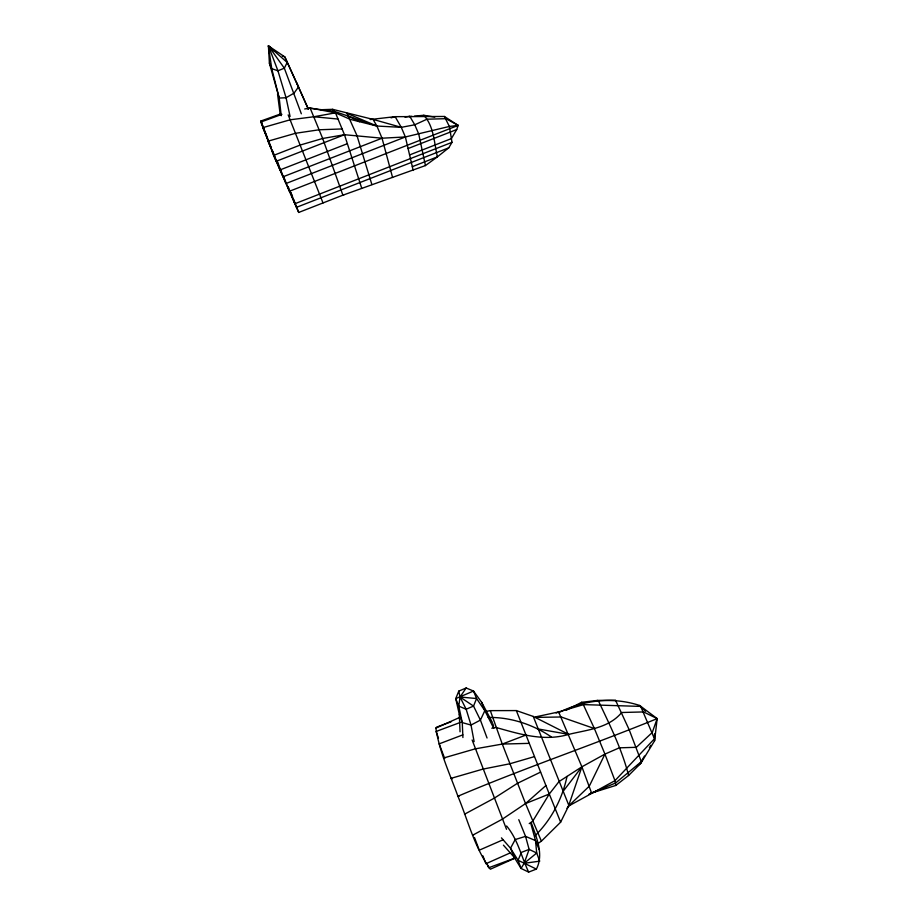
<?xml version="1.0" encoding="UTF-8"?>
<svg xmlns="http://www.w3.org/2000/svg" width="918" height="918" viewBox="0 0 918 918"><rect width="100%" height="100%" fill="white"/><g stroke="black" fill="none" stroke-linecap="round" stroke-linejoin="round"><path stroke-width="1.38" d="M567.014 808.299L568.506 806.096L614.957 780.656L654.454 738.772L640.707 706.412L583.584 704.611L558.626 711.943L558.695 712.655C583.515 699.952 612.995 696.647 639.616 705.472L657.173 718.61L654.603 740.757L640.867 763.202L628.589 775.492L615.829 785.429L590.985 793.209M534.678 836.091C551.11 820.21 562.321 798.878 567.014 776.433M409.577 154.947L451.392 138.607L456.705 129.564L458.174 125.399L444.392 116.471L395.13 116.666L370.195 119.535M491.807 728.238L495.995 727.469C519.783 734.136 544.076 741.744 568.724 734.389C587.313 729.821 608.611 728.295 621.715 712.506L643.507 711.932L657.173 718.61L652.25 732.507L636.346 747.309L619.329 747.826L604.939 754.103L581.897 766.817L558.97 781.62L549.285 794.013L532.681 821.277L529.227 823.618M641.843 760.609L640.867 763.202L637.126 766.105M492.369 722.42L481.721 702.396L473.504 691.047L466.137 687.984L458.793 691.116L455.73 698.632L459.287 714.273L462.27 722.604L462.913 737.521M501.457 837.87L510.523 848.243L514.241 857.332L521.045 868.439L528.642 872.1L536.387 869.082C544.156 854.325 536.261 836.895 531.143 822.425M566.406 710.107L581.576 702.316L582.609 703.108L594.394 728.559L604.939 754.103L589.299 786.152L568.506 806.096L581.897 766.817L558.626 711.943L535.722 716.855M537.856 843.596L541.39 841.163L560.634 822.172L568.873 805.453L533.243 716.442L516.329 710.578L490.315 710.635L486.253 711.37M640.236 763.225L644.459 756.053M649.382 747.7L650.793 745.313M304.696 108.99L310.089 107.945L322.677 138.48L342.884 195.178L425.436 165.573L437.381 156.875L448.753 147.832L452.012 142.347L449.372 126.454L444.392 116.471M466.137 687.984L460.033 697.014L458.771 706.137L462.27 722.604L471.026 725.059L480.412 720.102L484.83 710.67L481.721 702.396M562.918 791.614L581.897 766.817L591.617 793.141L589.012 794.104M515.755 857.814L490.35 869.22C474.629 847.83 468.031 820.612 457.91 796.239C449.843 773.851 439.378 751.739 435.866 728.1L436.635 727.125L451.186 721.743M307.094 108.68L310.089 107.945L335.472 112.845L350.24 119.363L376.919 126.041L401.281 127.338L414.764 124.791L426.985 119.202L445.964 118.686L458.174 125.399L289.399 191.277L283.685 176.692M473.539 834.978L472.713 835.173L502.295 819.2L525.532 803.571L545.912 785.533M404.987 117.137L409.726 116.242L414.764 124.791L418.734 134.017L425.436 165.573M464.519 814.209L494.068 798.293L517.5 783.284L540.587 772.107M435.866 728.1L459.344 717.589M556.136 713.056L558.626 711.943M510.637 852.707L485.897 863.735L482.948 855.897M503.339 839.66L479.276 850.183L474.491 837.514M591.399 793.163L615.565 783.02L641.326 761.676L629.151 729.661L615.496 700.159L597.366 700.423L581.576 702.316M541.39 841.163L525.532 803.571L549.285 794.013L516.329 710.578M280.334 114.039L260.85 121.038L273.598 155.406L300.22 145.044L322.677 138.48L344.468 134.716L382.037 138.205L405.377 136.954L449.372 126.454L458.174 125.399M321.403 109.712L332.603 109.322L335.472 112.845L344.468 134.716L276.192 161.293L271.556 149.439M347.36 143.69L280.001 169.933L275.411 158.217M332.603 109.322L373.052 119.397L376.919 126.041L382.037 138.205L283.019 176.807L276.261 159.548M391.045 117.86L395.13 116.666L401.281 127.338L405.377 136.954L285.98 183.52L279.875 167.925M408.085 148.544L456.705 129.564M452.012 142.347L294.873 203.739L288.149 186.583M448.753 147.832L296.468 207.342L290.891 193.136M412.32 166.663L437.381 156.875C434.111 142.898 434.088 126.42 423.795 115.278L414.477 116.104M273.598 155.406L298.717 212.448L343.94 194.765M657.173 718.61C591.158 745.554 523.535 768.32 457.91 796.239L459 796.411M598.811 790.146L590.802 793.221L591.617 793.141M462.867 734.859L439.171 743.867L444.691 758.486L443.612 757.993L475.237 748.847L502.272 744.073L529.17 743.362M490.315 710.635L502.272 744.073L525.876 735.066M460.606 722.328L435.993 731.508L438.494 738.129M515.032 858.032L488.628 867.774L487.619 865.1M281.906 114.348L260.827 122.048L264.636 131.767M534.437 756.616L509.869 763.765L482.857 769.135L451.002 778.349L452.333 778.762M264.648 131.917L262.777 127.648L290.145 119.799L313.853 116.758L335.472 112.845M488.169 717.451C510.328 717.061 532.589 724.325 551.041 736.718M409.153 116.575L411.815 116.334M342.093 128.945L319.223 129.771L295.539 133.282L267.987 141.188L271.039 148.131L265.107 132.984L268.469 140.649M535.848 717.383L561.196 716.992L594.394 728.559M313.853 116.758L338.019 119.042M309.802 108.278L334.014 111.227L376.919 126.041L346.981 113.339L356.987 135.623L371.87 184.529M423.795 115.278L434.811 117.114M537.822 728.903L568.724 734.389L533.243 716.442M373.052 119.397L401.281 127.338M282.331 56.055L284.809 56.893L308.437 109.139M536.387 869.082L518.062 860.269L510.523 848.243L515.193 839.557L525.555 836.367L535.504 840.59L539.187 849.724M348.484 116.127L359.569 121.704M597.366 700.423L598.593 701.226C609.931 725.243 622.094 749.742 628.589 775.492M274.551 51.247L268.435 45.9L269.387 63.135L279.21 98.065L281.241 115.725M639.616 705.472L645.526 711.312M503.431 845.168L514.241 857.332M506.598 825.97C517.924 839.511 521.309 856.701 528.642 872.1M493.769 728.318L484.83 710.67L476.568 698.541L473.504 691.047L455.73 698.632L458.771 706.137L466.149 709.235L473.527 706.08L476.568 698.541L460.033 697.014L458.793 691.116M262.273 124.033L260.85 121.038L267.505 138.01M308.207 108.99L296.721 82.861M271.59 149.382L274.895 156.909L272.451 150.667M269.387 63.135L271.739 68.689L279.21 98.065L286.06 97.733L294.081 93.12L298.488 86.935L284.809 56.893L268.435 45.9L271.739 68.689L277.936 70.789L284.339 68.196L287.173 62.435L268.435 45.9L269.284 48.447M506.518 829.298L472.127 739.965M518.773 819.682L525.555 836.367L529.124 849.391L524.167 863.299L521.045 868.439L518.062 860.269L521.413 852.386L529.124 849.391L536.709 853.017L539.715 861.164L524.167 863.299L536.709 853.017L535.504 840.59L530.581 822.654M288.16 114.876L323.01 202.947M560.634 822.172L549.285 794.013M525.532 803.571L502.272 744.073M290.995 192.757L292.532 196.693M293.565 199.321L298.717 212.448M277.328 161.43L278.854 165.332M269.031 141.934L271.476 148.177M604.939 754.103L614.957 780.656L615.829 785.429M487.056 738.003L480.412 720.102L473.527 706.08L460.033 697.014L466.149 709.235L471.026 725.059L474.124 741.652M301.334 113.786L284.339 68.196L268.435 45.9L277.936 70.789L286.06 97.733L290.088 116.506M492.782 723.636L493.609 726.058M344.468 134.716L361.646 188.006M382.037 138.205L392.571 177.484M405.377 136.954L413.203 170.461M277.534 93.934L280.219 114.566M459.287 714.273L460.044 731.807M654.523 733.861L654.603 740.757"/></g></svg>
